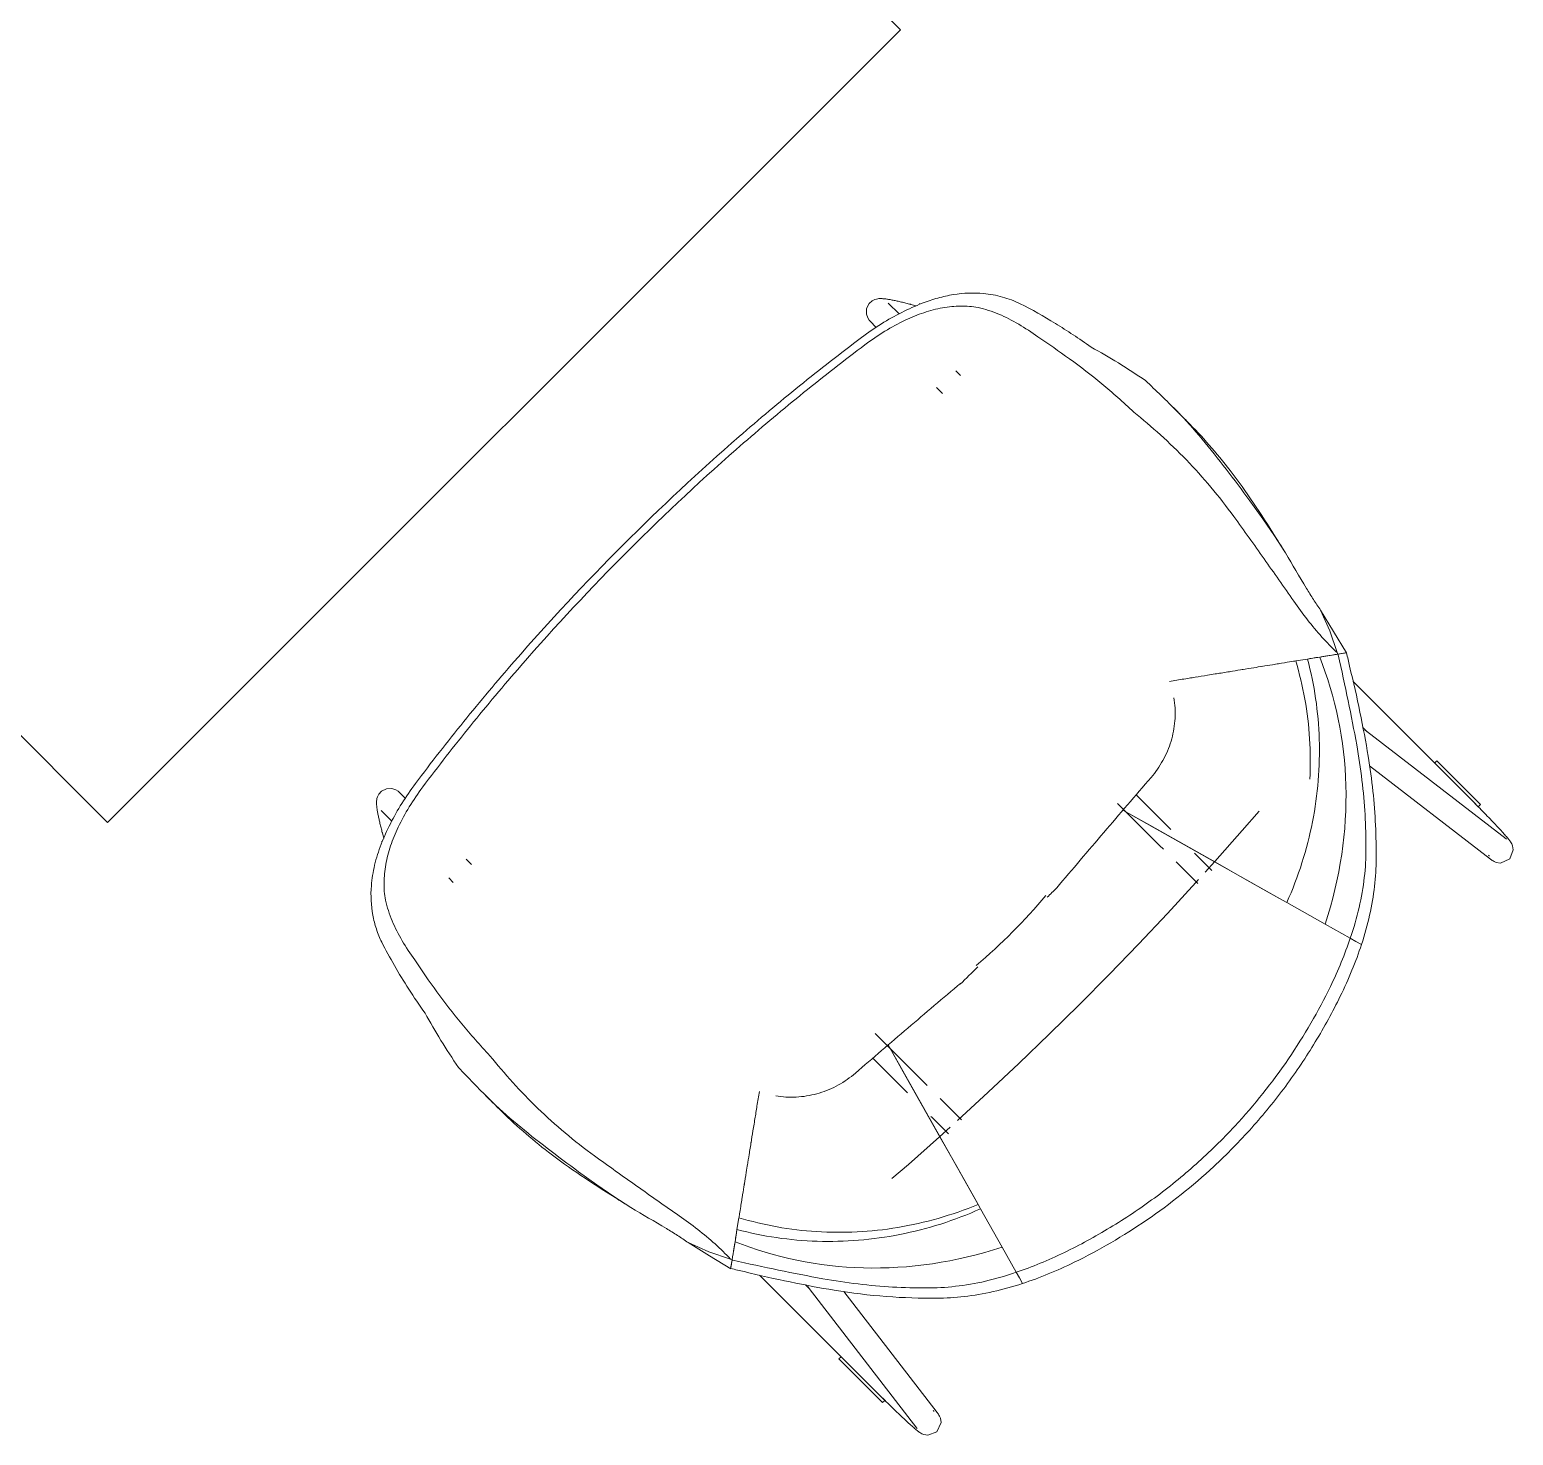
# Model space of a CAD drawing. Header units: millimetres. Extents: x 155927 to 326028, y -36033 to 97293.
# Drawn here: x 190557 to 191483, y 24358 to 25235 of the extents above; entities that cross this region are included whole.
import ezdxf

# ---------------------------------------------------------------- set-up
doc = ezdxf.new("R2010")
doc.units = ezdxf.units.MM
doc.header["$MEASUREMENT"] = 0
doc.layers.add('I-FURN', color=8, linetype='CONTINUOUS', lineweight=9)

msp = doc.modelspace()

# ---------------------------------------------------------------- linework, layer by layer
at = {"layer": 'I-FURN'}
for p, q in [((191100.57, 25235.11), (190605.59, 25730.09)), ((190110.62, 25235.11), (190605.59, 24740.14)), ((190605.59, 24740.14), (191100.57, 25235.11)), ((191079.46, 25061.06), (191081.05, 25064.14)), ((191081.05, 25064.14), (191082.97, 25065.84)), ((191082.97, 25065.84), (191084.49, 25066.6)), ((191084.49, 25066.6), (191085.6, 25066.95)), ((191085.6, 25066.95), (191086.45, 25067.11)), ((191086.45, 25067.11), (191087.13, 25067.19)), ((191087.13, 25067.19), (191087.71, 25067.22)), ((191087.71, 25067.22), (191088.23, 25067.23)), ((191088.23, 25067.23), (191088.71, 25067.22)), ((191088.71, 25067.22), (191089.18, 25067.2)), ((191089.18, 25067.2), (191089.64, 25067.17)), ((191089.64, 25067.17), (191090.1, 25067.13)), ((191090.1, 25067.13), (191090.57, 25067.08)), ((191090.57, 25067.08), (191091.04, 25067.03)), ((191091.04, 25067.03), (191091.53, 25066.97)), ((191091.53, 25066.97), (191092.03, 25066.9)), ((191092.03, 25066.9), (191092.54, 25066.82)), ((191092.54, 25066.82), (191093.07, 25066.74)), ((191099.68, 25057.67), (191092.99, 25064.36)), ((191093.07, 25066.74), (191093.61, 25066.64)), ((191093.61, 25066.64), (191094.17, 25066.55)), ((191094.17, 25066.55), (191094.74, 25066.44)), ((191094.74, 25066.44), (191095.32, 25066.33)), ((191095.32, 25066.33), (191095.92, 25066.22)), ((191095.92, 25066.22), (191096.53, 25066.09)), ((191096.53, 25066.09), (191097.16, 25065.96)), ((191097.16, 25065.96), (191097.8, 25065.83)), ((191097.8, 25065.83), (191098.45, 25065.69)), ((191098.45, 25065.69), (191099.11, 25065.54)), ((191099.11, 25065.54), (191099.78, 25065.39)), ((191099.78, 25065.39), (191100.47, 25065.24)), ((191100.47, 25065.24), (191101.16, 25065.07)), ((191101.16, 25065.07), (191101.85, 25064.91)), ((191101.85, 25064.91), (191102.56, 25064.74)), ((191102.56, 25064.74), (191103.27, 25064.56)), ((191103.27, 25064.56), (191103.98, 25064.38)), ((191103.98, 25064.38), (191104.7, 25064.2)), ((191104.7, 25064.2), (191105.42, 25064.02)), ((191105.42, 25064.02), (191106.14, 25063.83)), ((191106.14, 25063.83), (191106.86, 25063.64)), ((191112.25, 25063.66), (191112.39, 25064.16)), ((191079.46, 25061.06), (191079.3, 25057.6)), ((191079.3, 25057.6), (191080.11, 25055.17)), ((191080.11, 25055.17), (191081.05, 25053.75)), ((191106.86, 25063.64), (191107.06, 25063.58)), ((191110.46, 25062.67), (191107.06, 25063.58)), ((191081.05, 25053.75), (191081.67, 25053.05)), ((191081.67, 25053.05), (191085.46, 25049.26)), ((191138.07, 25019.28), (191135.18, 25022.17)), ((191123.08, 25011.64), (191126.75, 25007.97)), ((191276.89, 24993.19), (191270.95, 24999.14)), ((191318.69, 24941.04), (191326.85, 24929.72)), ((191326.85, 24929.72), (191334.02, 24919.05)), ((191334.02, 24919.05), (191340.86, 24908.45)), ((191362.87, 24872.65), (191368.59, 24859.7)), ((191371, 24859.35), (191362.87, 24872.65)), ((191368.59, 24859.7), (191373.12, 24846.19)), ((191379.12, 24846.05), (191371, 24859.35)), ((191347.32, 24841), (191354.71, 24842.2)), ((191354.71, 24842.2), (191357.95, 24842.72)), ((191357.95, 24842.72), (191362.27, 24843.42)), ((191362.27, 24843.42), (191373.73, 24845.28)), ((191378.48, 24846.05), (191372.62, 24845.1)), ((191373.7, 24845.27), (191373.12, 24846.19)), ((191373.7, 24845.27), (191379.08, 24846.14)), ((191379.06, 24846.14), (191373.73, 24845.28)), ((191373.73, 24845.28), (191373.82, 24844.79)), ((191457.04, 24754.21), (191383.09, 24828.16)), ((191271.5, 24816.48), (191271.3, 24817.96)), ((191389.22, 24799.4), (191391.89, 24796.73)), ((191391.41, 24797.16), (191390.24, 24797.95)), ((191478.67, 24729.95), (191391.41, 24797.16)), ((191434.06, 24777.17), (191435.43, 24778.54)), ((191462.74, 24751.33), (191435.48, 24778.59)), ((191393.39, 24775.44), (191468.9, 24717.27)), ((190776.57, 24759.66), (190774.87, 24757.74)), ((190779.64, 24761.24), (190776.57, 24759.66)), ((190779.64, 24761.24), (190783.1, 24761.41)), ((190783.1, 24761.41), (190785.53, 24760.59)), ((190785.53, 24760.59), (190786.96, 24759.66)), ((190786.96, 24759.66), (190787.65, 24759.03)), ((190791.44, 24755.24), (190787.65, 24759.03)), ((190773.48, 24753), (190773.47, 24752.48)), ((190773.47, 24752.48), (190773.48, 24751.99)), ((190773.51, 24753.58), (190773.48, 24753)), ((190773.48, 24751.99), (190773.5, 24751.52)), ((190773.5, 24751.52), (190773.53, 24751.06)), ((190773.59, 24754.26), (190773.51, 24753.58)), ((190773.53, 24751.06), (190773.57, 24750.6)), ((190773.57, 24750.6), (190773.62, 24750.14)), ((190773.75, 24755.1), (190773.59, 24754.26)), ((190773.62, 24750.14), (190773.68, 24749.66)), ((190773.68, 24749.66), (190773.74, 24749.17)), ((190773.74, 24749.17), (190773.81, 24748.68)), ((190774.1, 24756.21), (190773.75, 24755.1)), ((190774.87, 24757.74), (190774.1, 24756.21)), ((191236.15, 24752.08), (191263.18, 24725.04)), ((191269.42, 24735.77), (191247.74, 24757.46)), ((191461.32, 24749.91), (191457.02, 24754.22)), ((191457.26, 24753.98), (191457.04, 24754.21)), ((191458.26, 24752.98), (191457.26, 24753.98)), ((191459.25, 24751.99), (191458.26, 24752.98)), ((191460.24, 24750.99), (191459.25, 24751.99)), ((191461.23, 24749.99), (191460.24, 24750.99)), ((191462.2, 24749), (191461.23, 24749.99)), ((191462.69, 24751.28), (191461.32, 24749.91)), ((191463.16, 24748.02), (191462.2, 24749)), ((190773.81, 24748.68), (190773.89, 24748.16)), ((190773.89, 24748.16), (190773.97, 24747.64)), ((190773.97, 24747.64), (190774.06, 24747.1)), ((190774.06, 24747.1), (190774.16, 24746.54)), ((190774.16, 24746.54), (190774.26, 24745.97)), ((190774.26, 24745.97), (190774.37, 24745.38)), ((190774.37, 24745.38), (190774.49, 24744.78)), ((190774.49, 24744.78), (190774.61, 24744.17)), ((190774.61, 24744.17), (190774.74, 24743.54)), ((190774.74, 24743.54), (190774.88, 24742.9)), ((190774.88, 24742.9), (190775.02, 24742.25)), ((190775.02, 24742.25), (190775.16, 24741.59)), ((190775.16, 24741.59), (190775.31, 24740.92)), ((190775.31, 24740.92), (190775.47, 24740.24)), ((190775.47, 24740.24), (190775.63, 24739.55)), ((190776.34, 24747.72), (190783.04, 24741.02)), ((191239.47, 24747.81), (191339.05, 24691.7)), ((191256.19, 24738.39), (191239.47, 24747.81)), ((191324.41, 24747.25), (191313.98, 24735.18)), ((191464.12, 24747.05), (191463.16, 24748.02)), ((191465.06, 24746.08), (191464.12, 24747.05)), ((191465.99, 24745.13), (191465.06, 24746.08)), ((191466.9, 24744.19), (191465.99, 24745.13)), ((191467.79, 24743.26), (191466.9, 24744.19)), ((191468.67, 24742.35), (191467.79, 24743.26)), ((191469.52, 24741.45), (191468.67, 24742.35)), ((191470.36, 24740.57), (191469.52, 24741.45)), ((191471.17, 24739.72), (191470.36, 24740.57)), ((191471.97, 24738.88), (191471.17, 24739.72)), ((190775.63, 24739.55), (190775.8, 24738.85)), ((190775.8, 24738.85), (190775.97, 24738.15)), ((190775.97, 24738.15), (190776.14, 24737.44)), ((190776.14, 24737.44), (190776.32, 24736.72)), ((190776.32, 24736.72), (190776.5, 24736.01)), ((190776.5, 24736.01), (190776.69, 24735.29)), ((190776.69, 24735.29), (190776.88, 24734.56)), ((190776.88, 24734.56), (190777.07, 24733.84)), ((190777.07, 24733.84), (190777.12, 24733.65)), ((190777.12, 24733.65), (190778.03, 24730.24)), ((191277.63, 24726.31), (191256.19, 24738.39)), ((191313.98, 24735.18), (191296.83, 24715.8)), ((191472.73, 24738.06), (191471.97, 24738.88)), ((191473.47, 24737.27), (191472.73, 24738.06)), ((191474.19, 24736.5), (191473.47, 24737.27)), ((191474.87, 24735.76), (191474.19, 24736.5)), ((191475.53, 24735.04), (191474.87, 24735.76)), ((191476.16, 24734.35), (191475.53, 24735.04)), ((191476.76, 24733.68), (191476.16, 24734.35)), ((191477.33, 24733.05), (191476.76, 24733.68)), ((191477.87, 24732.44), (191477.33, 24733.05)), ((191478.38, 24731.86), (191477.87, 24732.44)), ((191478.86, 24731.31), (191478.38, 24731.86)), ((191479.3, 24730.78), (191478.86, 24731.31)), ((191479.72, 24730.28), (191479.3, 24730.78)), ((190776.55, 24728.32), (190777.05, 24728.45)), ((191263.91, 24724.32), (191263.18, 24725.04)), ((191264.73, 24723.5), (191263.91, 24724.32)), ((191297.19, 24715.28), (191277.63, 24726.31)), ((191478.72, 24729.91), (191478.67, 24729.95)), ((191478.87, 24729.8), (191478.72, 24729.91)), ((191478.93, 24729.75), (191478.87, 24729.8)), ((191480.11, 24729.81), (191479.72, 24730.28)), ((191480.48, 24729.35), (191480.11, 24729.81)), ((191480.82, 24728.91), (191480.48, 24729.35)), ((191481.15, 24728.46), (191480.82, 24728.91)), ((191481.08, 24717.44), (191483.17, 24723.11)), ((191481.48, 24728), (191481.15, 24728.46)), ((191481.82, 24727.46), (191481.48, 24728)), ((191482.21, 24726.76), (191481.82, 24727.46)), ((191482.7, 24725.62), (191482.21, 24726.76)), ((191483.17, 24723.11), (191482.7, 24725.62)), ((190832.74, 24713.95), (190829.5, 24717.19)), ((191273.44, 24714.78), (191272.7, 24715.53)), ((191274.17, 24714.05), (191273.44, 24714.78)), ((191274.89, 24713.34), (191274.17, 24714.05)), ((191275.59, 24712.64), (191274.89, 24713.34)), ((191276.27, 24711.96), (191275.59, 24712.64)), ((191276.27, 24711.96), (191286.12, 24702.1)), ((191284.15, 24721.04), (191284.75, 24720.44)), ((191295.04, 24710.16), (191284.75, 24720.44)), ((191296.83, 24715.8), (191290.78, 24709.09)), ((191313.89, 24705.88), (191297.19, 24715.28)), ((191467.88, 24719.48), (191467.65, 24719.77)), ((191468.06, 24719.25), (191467.88, 24719.48)), ((191468.18, 24719.1), (191468.06, 24719.25)), ((191469.11, 24717.12), (191468.9, 24717.27)), ((191469.55, 24716.79), (191469.11, 24717.12)), ((191470.02, 24716.46), (191469.55, 24716.79)), ((191470.57, 24716.12), (191470.02, 24716.46)), ((191471.29, 24715.72), (191470.57, 24716.12)), ((191472.51, 24715.22), (191471.29, 24715.72)), ((191475.26, 24714.8), (191472.51, 24715.22)), ((191481.08, 24717.44), (191475.26, 24714.8)), ((190818.54, 24705.53), (190821.42, 24702.64)), ((191267.17, 24683.37), (191284.9, 24702.61)), ((191284.9, 24702.61), (191286.68, 24704.56)), ((191326.84, 24698.58), (191313.89, 24705.88)), ((191335.37, 24693.78), (191326.84, 24698.58)), ((191339.05, 24691.7), (191335.37, 24693.78)), ((191341.76, 24690.18), (191339.05, 24691.7)), ((191339.05, 24691.7), (191341.76, 24690.18)), ((191365.64, 24676.72), (191341.76, 24690.18)), ((191341.76, 24690.18), (191365.64, 24676.72)), ((191249.13, 24664.26), (191267.17, 24683.37)), ((191381.35, 24667.87), (191365.64, 24676.72)), ((191365.64, 24676.72), (191381.35, 24667.87)), ((191381.35, 24667.87), (191384.87, 24665.89)), ((191381.35, 24667.87), (191384.87, 24665.89)), ((191384.87, 24665.89), (191388.37, 24663.92)), ((191384.87, 24665.89), (191388.37, 24663.92)), ((191230.81, 24645.32), (191249.13, 24664.26)), ((191138.17, 24639.88), (191137.88, 24639.1)), ((191212.25, 24626.56), (191230.81, 24645.32)), ((191193.47, 24608.02), (191212.25, 24626.56)), ((191115.66, 24577.52), (191084.84, 24608.34)), ((191149, 24501.66), (191092.89, 24601.24)), ((191092.89, 24601.24), (191102.32, 24584.51)), ((191174.51, 24589.73), (191193.47, 24608.02)), ((191083.25, 24592.97), (191104.93, 24571.28)), ((191102.32, 24584.51), (191114.4, 24563.08)), ((191155.39, 24571.72), (191174.51, 24589.73)), ((191115.66, 24577.52), (191116.48, 24576.7)), ((191116.48, 24576.7), (191117.3, 24575.88)), ((190841.57, 24569.76), (190847.51, 24563.81)), ((191022.74, 24569.41), (191024.23, 24569.2)), ((191125.26, 24567.92), (191126.01, 24567.18)), ((191126.01, 24567.18), (191126.73, 24566.45)), ((191126.73, 24566.45), (191127.45, 24565.74)), ((191127.45, 24565.74), (191128.15, 24565.04)), ((191128.15, 24565.04), (191128.75, 24564.44)), ((191138.6, 24554.58), (191128.75, 24564.44)), ((191136.14, 24554.02), (191155.39, 24571.72)), ((191114.4, 24563.08), (191125.42, 24543.51)), ((191120.26, 24555.95), (191119.58, 24556.63)), ((191120.26, 24555.95), (191130.55, 24545.67)), ((191124.9, 24543.88), (191131.62, 24549.92)), ((191105.52, 24526.72), (191124.9, 24543.88)), ((191125.42, 24543.51), (191134.83, 24526.82)), ((191095.25, 24517.85), (191105.52, 24526.72)), ((191134.83, 24526.82), (191142.12, 24513.87)), ((190910.98, 24513.85), (190899.66, 24522.02)), ((190921.65, 24506.68), (190910.98, 24513.85)), ((191142.12, 24513.87), (191146.93, 24505.33)), ((190932.26, 24499.84), (190921.65, 24506.68)), ((191146.93, 24505.33), (191149, 24501.66)), ((191149, 24501.66), (191150.53, 24498.95)), ((191150.53, 24498.95), (191149, 24501.66)), ((191150.53, 24498.95), (191163.98, 24475.07)), ((191163.98, 24475.07), (191150.53, 24498.95)), ((190998.51, 24486), (190999.71, 24493.39)), ((190997.28, 24478.44), (190997.98, 24482.75)), ((190997.98, 24482.76), (190998.51, 24486)), ((190981, 24472.11), (190968.05, 24477.84)), ((190968.05, 24477.84), (190981.35, 24469.7)), ((190994.52, 24467.58), (190981, 24472.11)), ((190996.31, 24472.4), (190997.28, 24478.44)), ((191163.98, 24475.07), (191172.84, 24459.35)), ((191172.84, 24459.35), (191163.98, 24475.07)), ((190981.35, 24469.7), (190994.66, 24461.58)), ((190995.43, 24467), (190994.52, 24467.58)), ((190994.56, 24461.63), (190995.43, 24467)), ((190995.43, 24466.98), (190994.56, 24461.64)), ((190995.42, 24466.94), (190994.56, 24461.64)), ((190995.91, 24466.88), (190995.43, 24466.98)), ((191012.54, 24457.62), (191086.5, 24383.66)), ((191174.82, 24455.84), (191172.84, 24459.35)), ((191174.82, 24455.84), (191172.84, 24459.35)), ((191176.79, 24452.34), (191174.82, 24455.84)), ((191176.79, 24452.34), (191174.82, 24455.84)), ((191044, 24448.79), (191041.3, 24451.48)), ((191043.54, 24449.29), (191042.76, 24450.47)), ((191043.54, 24449.29), (191110.75, 24362.04)), ((191123.43, 24371.8), (191065.19, 24447.41)), ((191062.16, 24405.28), (191063.53, 24406.64)), ((191062.12, 24405.23), (191089.38, 24377.97)), ((191086.49, 24383.68), (191090.79, 24379.38)), ((191086.72, 24383.44), (191086.5, 24383.66)), ((191087.72, 24382.44), (191086.72, 24383.44)), ((191088.72, 24381.45), (191087.72, 24382.44)), ((191089.72, 24380.46), (191088.72, 24381.45)), ((191090.79, 24379.38), (191089.43, 24378.01)), ((191090.71, 24379.48), (191089.72, 24380.46)), ((191091.7, 24378.5), (191090.71, 24379.48)), ((191092.68, 24377.54), (191091.7, 24378.5)), ((191093.66, 24376.59), (191092.68, 24377.54)), ((191094.62, 24375.65), (191093.66, 24376.59)), ((191095.58, 24374.72), (191094.62, 24375.65)), ((191096.52, 24373.81), (191095.58, 24374.72)), ((191097.44, 24372.91), (191096.52, 24373.81)), ((191098.36, 24372.04), (191097.44, 24372.91)), ((191099.25, 24371.18), (191098.36, 24372.04)), ((191100.13, 24370.34), (191099.25, 24371.18)), ((191100.99, 24369.53), (191100.13, 24370.34)), ((191101.83, 24368.74), (191100.99, 24369.53)), ((191121.23, 24372.82), (191120.94, 24373.05)), ((191121.45, 24372.64), (191121.23, 24372.82)), ((191121.61, 24372.53), (191121.45, 24372.64)), ((191123.59, 24371.6), (191123.43, 24371.8)), ((191123.91, 24371.15), (191123.59, 24371.6)), ((191124.24, 24370.68), (191123.91, 24371.15)), ((191124.59, 24370.14), (191124.24, 24370.68)), ((191124.99, 24369.41), (191124.59, 24370.14)), ((191125.49, 24368.19), (191124.99, 24369.41)), ((191102.64, 24367.97), (191101.83, 24368.74)), ((191103.44, 24367.23), (191102.64, 24367.97)), ((191104.2, 24366.52), (191103.44, 24367.23)), ((191104.95, 24365.83), (191104.2, 24366.52)), ((191105.67, 24365.17), (191104.95, 24365.83)), ((191106.36, 24364.54), (191105.67, 24365.17)), ((191107.02, 24363.94), (191106.36, 24364.54)), ((191107.66, 24363.37), (191107.02, 24363.94)), ((191108.27, 24362.83), (191107.66, 24363.37)), ((191108.85, 24362.33), (191108.27, 24362.83)), ((191109.4, 24361.85), (191108.85, 24362.33)), ((191109.92, 24361.4), (191109.4, 24361.85)), ((191110.42, 24360.98), (191109.92, 24361.4)), ((191110.9, 24360.59), (191110.42, 24360.98)), ((191110.79, 24361.99), (191110.75, 24362.04)), ((191110.91, 24361.83), (191110.79, 24361.99)), ((191111.35, 24360.23), (191110.9, 24360.59)), ((191110.95, 24361.77), (191110.91, 24361.83)), ((191111.8, 24359.88), (191111.35, 24360.23)), ((191112.24, 24359.55), (191111.8, 24359.88)), ((191123.26, 24359.63), (191125.9, 24365.45)), ((191125.9, 24365.45), (191125.49, 24368.19)), ((191112.71, 24359.23), (191112.24, 24359.55)), ((191113.24, 24358.89), (191112.71, 24359.23)), ((191113.94, 24358.49), (191113.24, 24358.89)), ((191115.09, 24358), (191113.94, 24358.49)), ((191117.6, 24357.54), (191115.09, 24358)), ((191123.26, 24359.63), (191117.6, 24357.54))]:
    msp.add_line(p, q, dxfattribs=at)
msp.add_arc((190903.74, 24936.96), 376.15, 310.47067, 319.87406, dxfattribs=at)
for centre, major_axis, ratio, start_param, end_param in [((187058.11, 23191.95), (4235.43, -4235.43), 0.743145, 1.263009, 1.26499), ((186814.54, 22137.6), (-3756.55, -3756.55), 0.981627, 2.896316, 2.901258), ((191880.06, 24805.93), (411.51, -411.51), 0.743145, 3.994777, 4.011317), ((192648.76, 28782.59), (4235.43, -4235.43), 0.743145, 5.018195, 5.020176), ((193703.1, 29026.16), (-3756.55, -3756.55), 0.981627, 0.240335, 0.245277), ((191034.78, 23960.64), (411.51, -411.51), 0.743145, 2.271868, 2.288409)]:
    msp.add_ellipse(centre, major_axis=major_axis, ratio=ratio, start_param=start_param, end_param=end_param, dxfattribs=at)
for points in [[(191076.18, 25042.89), (191080.29, 25045.97), (191088.57, 25051.66), (191101.35, 25058.86), (191109.82, 25062.64), (191114.08, 25064.28)], [(191175.35, 25064.02), (191182.59, 25060.32), (191197.21, 25052.09), (191212.09, 25042.23), (191219.58, 25036.92)], [(191149.01, 25061.69), (191145.46, 25062.3), (191138.25, 25062.86), (191126.9, 25061.75), (191115.22, 25058.72), (191107.4, 25055.54), (191103.46, 25053.67)], [(191186.33, 25043.28), (191182.41, 25046.2), (191174.43, 25051.47), (191162.07, 25057.85), (191153.42, 25060.63), (191149.01, 25061.69)], [(191103.46, 25053.67), (191099.2, 25051.64), (191090.76, 25047.06), (191082.49, 25041.46), (191078.4, 25038.4)], [(191246.26, 24996.39), (191239.67, 25002.6), (191226.4, 25014.38), (191206.11, 25029.81), (191192.89, 25039), (191186.33, 25043.28)], [(191219.58, 25036.92), (191225.26, 25033.82), (191236.61, 25027.22), (191247.9, 25019.86), (191253.52, 25016.01)], [(191253.52, 25016.01), (191256.79, 25012.96), (191263.31, 25006.74), (191269.83, 25000.27), (191273.1, 24996.98)], [(191308.72, 24931.08), (191304.13, 24937.44), (191294.59, 24949.72), (191279.19, 24966.76), (191262.96, 24982.31), (191251.87, 24991.85), (191246.26, 24996.39)], [(191273.1, 24996.98), (191278.58, 24991.47), (191289.04, 24979.75), (191304, 24960.78), (191313.77, 24947.65), (191318.69, 24941.04)], [(191279.41, 24990.67), (191277.32, 24992.77), (191275.22, 24994.87), (191273.11, 24996.96)], [(191306.41, 24959.9), (191302.15, 24965.33), (191293.43, 24975.91), (191284.18, 24985.87), (191279.41, 24990.67)], [(191334.75, 24918.33), (191330.22, 24925.54), (191321.05, 24939.76), (191311.41, 24953.34), (191306.41, 24959.9)], [(191346.09, 24878.3), (191339.95, 24887.16), (191327.59, 24904.82), (191315.04, 24922.35), (191308.72, 24931.08)], [(191354.09, 24886.3), (191355.48, 24883.94), (191358.34, 24879.31), (191361.34, 24874.84), (191362.87, 24872.65)], [(191341.76, 24690.18), (191349.05, 24706.45), (191359.76, 24740.32), (191363.95, 24792.32), (191358.99, 24826.02), (191354.71, 24842.2)], [(191354.71, 24842.2), (191355.61, 24842.34), (191356.69, 24842.52), (191357.95, 24842.72)], [(191357.95, 24842.72), (191359.21, 24842.92), (191360.65, 24843.16), (191362.27, 24843.42)], [(191362.27, 24843.42), (191363.38, 24843.6), (191364.89, 24843.84), (191366.79, 24844.15)], [(191365.64, 24676.72), (191375.22, 24705.43), (191383.63, 24764.36), (191372.07, 24818.83), (191362.27, 24843.42)], [(191366.8, 24844.15), (191368.7, 24844.46), (191371, 24844.83), (191373.7, 24845.27)], [(191373.82, 24844.79), (191376.03, 24835.09), (191380.12, 24815.99), (191383.72, 24797.62), (191385.42, 24788.65)], [(191299.75, 24833.29), (191302.53, 24833.74), (191305.24, 24834.18), (191307.87, 24834.61)], [(191307.87, 24834.61), (191310.13, 24834.97), (191312.33, 24835.33), (191314.47, 24835.68)], [(191313.84, 24835.58), (191316.39, 24835.99), (191318.87, 24836.39), (191321.22, 24836.77)], [(191321.2, 24836.77), (191323.08, 24837.07), (191324.89, 24837.37), (191326.63, 24837.65)], [(191326.23, 24837.58), (191328.59, 24837.97), (191330.74, 24838.31), (191332.77, 24838.64)], [(191332.85, 24838.66), (191334.15, 24838.87), (191335.39, 24839.07), (191336.52, 24839.25)], [(191336.32, 24839.22), (191339.23, 24839.69), (191344.11, 24840.48), (191346.62, 24840.88), (191347.32, 24841)], [(191392.58, 24781.49), (191391.06, 24790.39), (191387.66, 24808.71), (191383.35, 24827.9), (191380.93, 24837.68)], [(191268.49, 24828.23), (191271.56, 24828.73), (191274.58, 24829.22), (191277.57, 24829.7)], [(191257.01, 24768.26), (191259.84, 24771.54), (191264.82, 24778.69), (191269.9, 24790.69), (191272.34, 24803.48), (191272.1, 24812.18), (191271.5, 24816.48)], [(191385.42, 24788.65), (191386.74, 24781.24), (191388.92, 24766.56), (191390.79, 24744.97), (191391.2, 24730.82), (191391.18, 24723.8)], [(191397.53, 24717.45), (191397.6, 24724.39), (191397.33, 24738.39), (191395.73, 24759.69), (191393.77, 24774.18), (191392.58, 24781.49)], [(191198.09, 24699.3), (191207.92, 24710.92), (191227.58, 24734.03), (191247.21, 24756.89), (191257.01, 24768.26)], [(190797.81, 24764.52), (190794.74, 24760.42), (190789.05, 24752.14), (190781.85, 24739.36), (190778.07, 24730.88), (190776.42, 24726.63)], [(190787.04, 24737.25), (190789.07, 24741.51), (190793.64, 24749.95), (190799.25, 24758.21), (190802.31, 24762.3)], [(190779.01, 24691.7), (190778.4, 24695.24), (190777.85, 24702.45), (190778.95, 24713.81), (190781.98, 24725.48), (190785.16, 24733.3), (190787.04, 24737.25)], [(191391.18, 24723.8), (191391.2, 24717.91), (191390.48, 24705.91), (191387.32, 24687.13), (191383.59, 24674.34), (191381.35, 24667.87)], [(191388.37, 24663.92), (191390.42, 24670.11), (191393.84, 24682.37), (191396.78, 24700.35), (191397.51, 24711.83), (191397.53, 24717.45)], [(191192.25, 24693.46), (191194.19, 24695.41), (191196.14, 24697.35), (191198.09, 24699.3)], [(190797.43, 24654.37), (190794.51, 24658.28), (190789.24, 24666.26), (190782.88, 24678.58), (190780.09, 24687.26), (190779.01, 24691.7)], [(191369, 24637.8), (191371.44, 24642.84), (191375.96, 24652.91), (191379.69, 24662.9), (191381.35, 24667.87)], [(190776.69, 24665.35), (190779.19, 24660.58), (190784.53, 24650.93), (190793.39, 24636), (190800.19, 24626.09), (190803.79, 24621.13)], [(191388.37, 24663.92), (191386.63, 24658.59), (191382.66, 24647.87), (191377.8, 24637.05), (191375.15, 24631.64)], [(190844.31, 24594.45), (190838.11, 24601.04), (190826.33, 24614.3), (190810.9, 24634.58), (190801.7, 24647.81), (190797.43, 24654.37)], [(191137.88, 24639.1), (191141.52, 24642.74), (191145.17, 24646.38), (191148.81, 24650.02)], [(191072.45, 24583.69), (191083.29, 24593.04), (191105.08, 24611.75), (191127.1, 24630.5), (191138.17, 24639.88)], [(190803.79, 24621.13), (190806.88, 24615.46), (190813.47, 24604.12), (190820.83, 24592.82), (190824.7, 24587.19)], [(190909.63, 24531.98), (190903.26, 24536.57), (190890.98, 24546.12), (190873.95, 24561.52), (190858.39, 24577.75), (190848.85, 24588.83), (190844.31, 24594.45)], [(190843.72, 24567.61), (190840.43, 24570.87), (190833.97, 24577.39), (190827.74, 24583.92), (190824.7, 24587.19)], [(191024.23, 24569.2), (191028.51, 24568.61), (191037.21, 24568.36), (191050, 24570.8), (191062, 24575.87), (191069.16, 24580.85), (191072.45, 24583.69)], [(190899.66, 24522.02), (190893.05, 24526.93), (190879.92, 24536.7), (190860.95, 24551.66), (190849.24, 24562.13), (190843.72, 24567.61)], [(190843.75, 24567.59), (190845.84, 24565.48), (190847.93, 24563.38), (190850.04, 24561.29)], [(191011, 24563.14), (191011.49, 24566.12), (191011.98, 24569.15), (191012.47, 24572.21)], [(190850.04, 24561.29), (190854.83, 24556.52), (190864.79, 24547.28), (190875.38, 24538.55), (190880.8, 24534.29)], [(191008.49, 24547.64), (191008.95, 24550.45), (191009.41, 24553.29), (191009.88, 24556.21)], [(191011, 24563.13), (191010.56, 24560.43), (191010.13, 24557.75), (191009.7, 24555.1)], [(191008.49, 24547.64), (191008.08, 24545.08), (191007.67, 24542.55), (191007.27, 24540.09)], [(191006.09, 24532.82), (191006.52, 24535.46), (191006.96, 24538.19), (191007.41, 24540.95)], [(190880.8, 24534.29), (190887.36, 24529.29), (190900.94, 24519.66), (190915.16, 24510.49), (190922.37, 24505.96)], [(190962.41, 24494.62), (190953.55, 24500.75), (190935.89, 24513.12), (190918.36, 24525.66), (190909.63, 24531.98)], [(191004.3, 24521.72), (191004.57, 24523.39), (191004.84, 24525.1), (191005.13, 24526.86)], [(191006.09, 24532.82), (191005.73, 24530.57), (191005.37, 24528.37), (191005.03, 24526.24)], [(191004.3, 24521.74), (191003.86, 24519.04), (191003.45, 24516.48), (191003.06, 24514.08)], [(191002.05, 24507.86), (191002.38, 24509.9), (191002.74, 24512.12), (191003.12, 24514.48)], [(190998.51, 24486), (191014.69, 24481.72), (191048.38, 24476.76), (191100.38, 24480.94), (191134.25, 24491.66), (191150.53, 24498.95)], [(190999.71, 24493.39), (191015.25, 24488.72), (191047.88, 24482.81), (191098.97, 24485.33), (191132.69, 24494.9), (191149, 24501.66)], [(190994.52, 24467.58), (190991.46, 24470.78), (190984.97, 24477.08), (190974.15, 24486.12), (190966.41, 24491.84), (190962.41, 24494.62)], [(190954.41, 24486.62), (190956.76, 24485.22), (190961.4, 24482.36), (190965.86, 24479.37), (190968.05, 24477.84)], [(190997.98, 24482.75), (190997.78, 24481.49), (190997.55, 24480.05), (190997.28, 24478.44)], [(190998.51, 24486), (190998.36, 24485.1), (190998.19, 24484.02), (190997.98, 24482.76)], [(190996.55, 24473.91), (190996.24, 24472.01), (190995.87, 24469.7), (190995.43, 24467)], [(190997.28, 24478.44), (190997.1, 24477.33), (190996.86, 24475.82), (190996.55, 24473.92)], [(190997.28, 24478.44), (191021.87, 24468.63), (191076.35, 24457.07), (191135.27, 24465.49), (191163.98, 24475.07)], [(191172.84, 24459.35), (191177.8, 24461.01), (191187.8, 24464.75), (191197.87, 24469.27), (191202.91, 24471.71)], [(190994.56, 24461.64), (190994.91, 24463.75), (190995.19, 24465.52), (190995.42, 24466.95)], [(191052.06, 24455.28), (191043.07, 24456.99), (191024.69, 24460.59), (191005.6, 24464.68), (190995.91, 24466.88)], [(191209.07, 24465.55), (191203.65, 24462.91), (191192.83, 24458.04), (191182.11, 24454.08), (191176.79, 24452.34)], [(191003.02, 24459.77), (191012.75, 24457.36), (191031.89, 24453.06), (191050.26, 24449.65), (191059.21, 24448.13)], [(191116.9, 24449.52), (191109.89, 24449.51), (191095.74, 24449.91), (191074.12, 24451.79), (191059.45, 24453.97), (191052.06, 24455.28)], [(191172.84, 24459.35), (191166.37, 24457.12), (191153.58, 24453.38), (191134.79, 24450.22), (191122.79, 24449.51), (191116.9, 24449.52)], [(191059.21, 24448.13), (191070.22, 24446.35), (191091.9, 24443.74), (191112.91, 24443.04), (191123.25, 24443.17)], [(191123.25, 24443.17), (191128.88, 24443.2), (191140.35, 24443.92), (191158.34, 24446.86), (191170.59, 24450.29), (191176.79, 24452.34)]]:
    msp.add_open_spline(points, degree=3, dxfattribs=at)
for points, knots in [([(191114.08, 25064.28), (191117.39, 25065.56), (191123.93, 25067.75), (191136.88, 25070.6), (191150.49, 25071.11), (191164.3, 25068.53), (191171.74, 25065.75), (191175.35, 25064.02)], [-1, -1, -1, -1, -0.85, -0.7, -0.4, -0.2, 0, 0, 0, 0]), ([(190797.81, 24764.52), (190807.59, 24777.52), (190827.67, 24803.25), (190870, 24853.64), (190926.52, 24914.18), (190987.06, 24970.7), (191037.45, 25013.03), (191063.18, 25033.11), (191076.18, 25042.89)], [-1, -1, -1, -1, -0.875, -0.75, -0.5, -0.25, -0.125, 0, 0, 0, 0]), ([(191078.4, 25038.4), (191065.5, 25028.7), (191039.98, 25008.79), (190990, 24966.82), (190929.94, 24910.76), (190873.89, 24850.7), (190831.91, 24800.72), (190812, 24775.2), (190802.31, 24762.3)], [-1, -1, -1, -1, -0.875, -0.75, -0.5, -0.25, -0.125, 0, 0, 0, 0]), ([(191372.83, 24846.46), (191369.73, 24849.44), (191363.54, 24855.85), (191354.59, 24866.56), (191348.86, 24874.3), (191346.09, 24878.3)], [-0.9899237, -0.9899237, -0.9899237, -0.9899237, -0.6666667, -0.3333333, 0, 0, 0, 0]), ([(191378.47, 24846.05), (191376.62, 24845.75), (191374.42, 24845.39), (191373.07, 24845.17), (191372.77, 24845.12)], [-0.9527158, -0.9527158, -0.9527158, -0.9527158, -0.5, -0.3586896, -0.3586896, -0.3586896, -0.3586896]), ([(191284.49, 24830.82), (191287.11, 24831.25), (191291.35, 24831.93), (191295.48, 24832.6), (191297.08, 24832.86)], [-0.8571429, -0.8571429, -0.8571429, -0.8571429, -0.7857143, -0.7399154, -0.7399154, -0.7399154, -0.7399154]), ([(191297.11, 24832.87), (191297.68, 24832.96), (191298.86, 24833.15), (191300.02, 24833.34), (191300.62, 24833.43)], [-0.74856198, -0.74856198, -0.74856198, -0.74856198, -0.73214286, -0.71428571, -0.71428571, -0.71428571, -0.71428571]), ([(191356.16, 24767.24), (191356.59, 24775.71), (191356.42, 24800.98), (191351.99, 24825.45), (191347.32, 24841)], [0.4999878, 0.4999878, 0.4999878, 0.4999878, 0.6666667, 1, 1, 1, 1]), ([(191277.57, 24829.7), (191278.97, 24829.93), (191281.66, 24830.36), (191284.32, 24830.79), (191285.61, 24831)], [-0.93070121, -0.93070121, -0.93070121, -0.93070121, -0.89285714, -0.85714286, -0.85714286, -0.85714286, -0.85714286]), ([(190776.42, 24726.63), (190774.71, 24722.22), (190771.96, 24713.52), (190769.54, 24698.51), (190770.22, 24685.19), (190773.18, 24673.6), (190775.39, 24668.07), (190776.69, 24665.35)], [0, 0, 0, 0, 0.2, 0.4, 0.7, 0.85, 1, 1, 1, 1]), ([(191202.91, 24471.71), (191212.56, 24476.39), (191231.62, 24486.77), (191259.31, 24505.23), (191285.49, 24526.47), (191314.51, 24554.95), (191338.34, 24584.91), (191357.1, 24614.78), (191365.24, 24630.07), (191369, 24637.8)], [-1, -1, -1, -1, -0.861111, -0.722222, -0.583333, -0.444444, -0.222222, -0.111111, 0, 0, 0, 0]), ([(191375.15, 24631.64), (191370.44, 24622), (191360.01, 24602.97), (191341.51, 24575.33), (191320.24, 24549.19), (191291.77, 24520.17), (191261.85, 24496.32), (191232.02, 24477.51), (191216.78, 24469.32), (191209.07, 24465.55)], [-1, -1, -1, -1, -0.861111, -0.722222, -0.583333, -0.444444, -0.222222, -0.111111, 0, 0, 0, 0]), ([(190999.71, 24493.39), (190999.79, 24493.91), (191000.06, 24495.57), (191000.71, 24499.59), (191001.25, 24502.93), (191001.49, 24504.39)], [-1, -1, -1, -1, -0.8928571, -0.7857143, -0.7142857, -0.7142857, -0.7142857, -0.7142857]), ([(191002.05, 24507.85), (191001.97, 24507.36), (191001.76, 24506.08), (191001.57, 24504.89), (191001.45, 24504.18)], [0.65678994, 0.65678994, 0.65678994, 0.65678994, 0.67857143, 0.71428571, 0.71428571, 0.71428571, 0.71428571])]:
    msp.add_open_spline(points, degree=3, knots=knots, dxfattribs=at)

doc.saveas('drawing.dxf')
